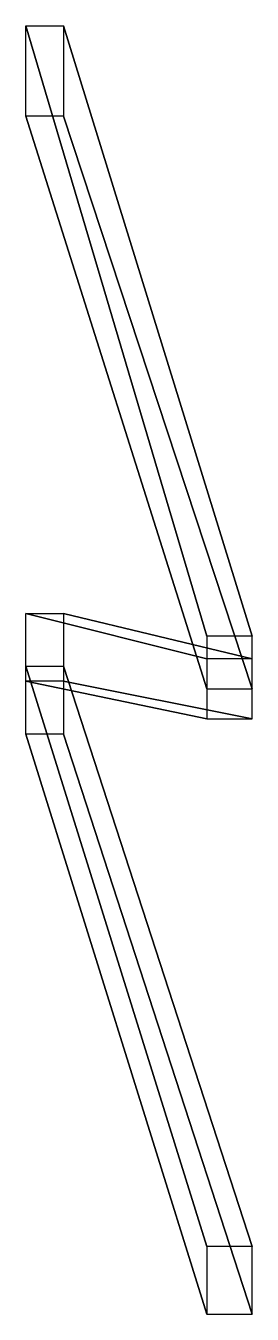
# Model space of a CAD drawing. Extents: x -3.43 to -3.13, y 0.48 to 2.19.
import ezdxf

# ---------------------------------------------------------------- set-up
doc = ezdxf.new("R2010")
doc.units = 0
doc.layers.add('WING_HOLDER2', color=5, linetype='CONTINUOUS')

msp = doc.modelspace()

# ---------------------------------------------------------------- linework, layer by layer
at = {"layer": 'WING_HOLDER2'}
for points in [[(-3.38, 2.19, 1.23), (-3.13, 1.38, -0.36), (-3.19, 1.38, -0.36), (-3.43, 2.19, 1.23)], [(-3.19, 1.38, -0.36), (-3.19, 1.31, -0.36), (-3.43, 2.07, 1.23), (-3.43, 2.19, 1.23)], [(-3.38, 2.07, 1.23), (-3.13, 1.31, -0.36), (-3.13, 1.38, -0.36), (-3.38, 2.19, 1.23)], [(-3.43, 2.07, 1.23), (-3.19, 1.31, -0.36), (-3.13, 1.31, -0.36), (-3.38, 2.07, 1.23)], [(-3.38, 1.41, 1.23), (-3.13, 1.35, -0.36), (-3.19, 1.35, -0.36), (-3.43, 1.41, 1.23)], [(-3.19, 1.35, -0.36), (-3.19, 1.27, -0.36), (-3.43, 1.32, 1.23), (-3.43, 1.41, 1.23)], [(-3.38, 1.32, 1.23), (-3.13, 1.27, -0.36), (-3.13, 1.35, -0.36), (-3.38, 1.41, 1.23)], [(-3.19, 0.57, -0.4), (-3.19, 0.48, -0.4), (-3.43, 1.25, 1.23), (-3.43, 1.34, 1.23)], [(-3.38, 1.34, 1.23), (-3.13, 0.57, -0.4), (-3.19, 0.57, -0.4), (-3.43, 1.34, 1.23)], [(-3.38, 1.25, 1.23), (-3.13, 0.48, -0.4), (-3.13, 0.57, -0.4), (-3.38, 1.34, 1.23)], [(-3.43, 1.32, 1.23), (-3.19, 1.27, -0.36), (-3.13, 1.27, -0.36), (-3.38, 1.32, 1.23)], [(-3.43, 1.25, 1.23), (-3.19, 0.48, -0.4), (-3.13, 0.48, -0.4), (-3.38, 1.25, 1.23)]]:
    msp.add_3dface(points, dxfattribs=at)

doc.saveas('drawing.dxf')
